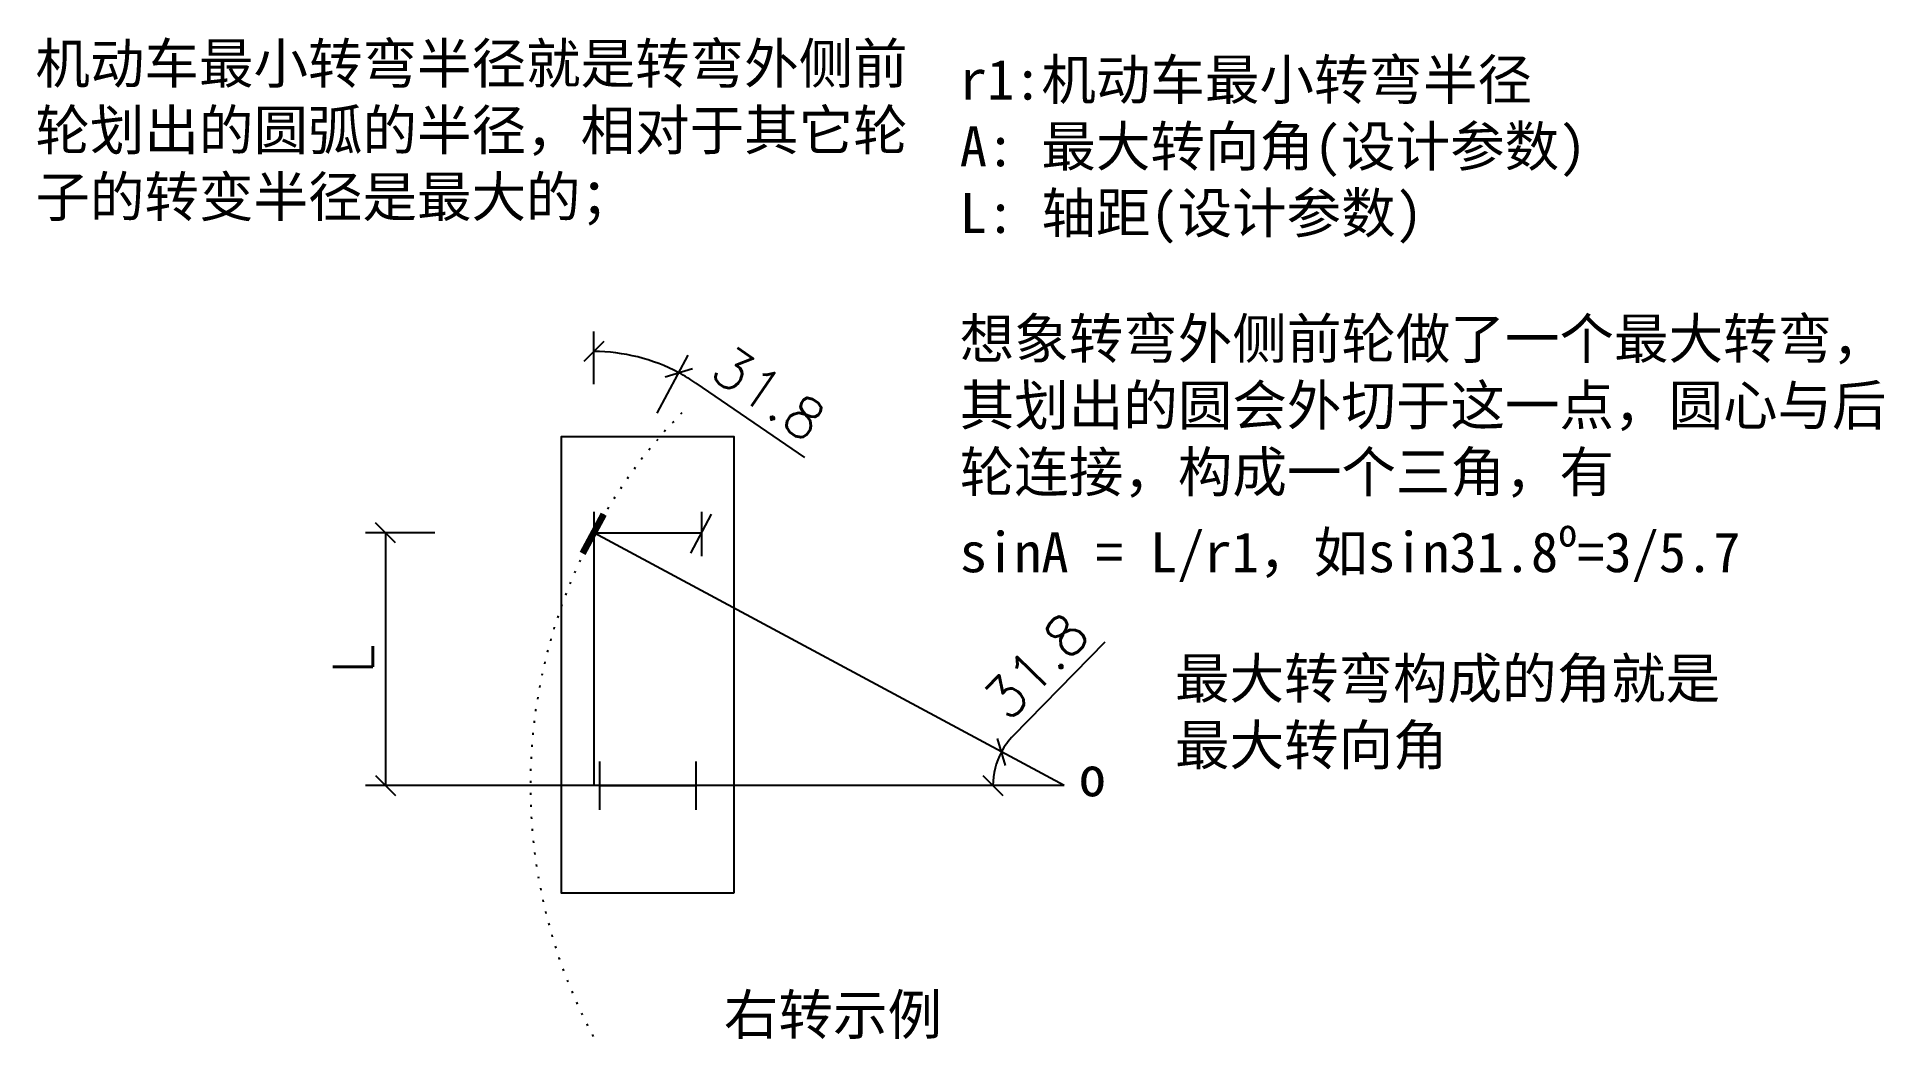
# Model space of a CAD drawing. Header units: millimetres. Extents: x -5075.7 to -4983.3, y 590 to 640.1.
import ezdxf

# ---------------------------------------------------------------- set-up
doc = ezdxf.new("R2010")
doc.units = ezdxf.units.MM
doc.header["$LTSCALE"] = 2
doc.linetypes.add('DOT', pattern=[0.25, 0, -0.25])
doc.layers.get('0').update_dxf_attribs({"color": 5})
doc.layers.add('frame', color=7, linetype='Continuous')
doc.styles.add('a18', font='', dxfattribs={"height": 16})
doc.styles.get("Standard").update_dxf_attribs({"font": 'txt', "bigfont": 'gbcbig.shx'})
doc.styles.get('a18').set_extended_font_data('SimSun')
doc.dimstyles.new('ISO-25', dxfattribs={"dimtxt": 2, "dimasz": 1, "dimexe": 1, "dimexo": 0.1, "dimtad": 1, "dimtxsty": 'Standard', "dimblk": 'OBLIQUE', "dimcen": -1, "dimadec": 0, "dimazin": 0, "dimtfac": 1, "dimtmove": 0, "dimatfit": 3, "dimldrblk": 'OBLIQUE', "dimfxl": 1, "dimarcsym": 0})

# ---------------------------------------------------------------- blocks, each defined once
blk = doc.blocks.new('_Oblique')
at = {"color": 0, "linetype": 'ByBlock', "lineweight": -2}
blk.add_line((-0.5, -0.5), (0.5, 0.5), dxfattribs=at)
blk = doc.blocks.new('*D8')
at = {"layer": 'Defpoints', "color": 0}
for p in [(-5055.677, 615.278), (-5058.245, 602.629), (-5055.692, 602.629)]:
    blk.add_point(p, dxfattribs=at)
at = {"layer": 'frame', "color": 0, "lineweight": -2}
for p, q in [((-5055.777, 615.278), (-5059.245, 615.278)), ((-5058.245, 615.278), (-5058.245, 602.629)), ((-5055.792, 602.629), (-5059.245, 602.629))]:
    blk.add_line(p, q, dxfattribs=at)
for p, rotation in [((-5058.245, 615.278), 90), ((-5058.245, 602.629), 270)]:
    blk.add_blockref('_Oblique', p, dxfattribs=dict(at, rotation=rotation))
at = {"layer": 'frame', "color": 0, "insert": (-5059.87, 608.953), "char_height": 2, "attachment_point": 5, "rotation": 90}
blk.add_mtext('L', dxfattribs=at)
blk = doc.blocks.new('*D10')
at = {"layer": 'Defpoints', "color": 0}
for p in [(-5047.81, 615.278), (-5027.795, 603.212), (-5040.807, 602.629), (-5024.281, 602.629), (-5024.281, 602.629)]:
    blk.add_point(p, dxfattribs=at)
at = {"layer": 'frame', "color": 0, "lineweight": -2}
blk.add_line((-5026.826, 605.121), (-5022.219, 609.824), dxfattribs=at)
for start, end in [(135.59716, 151.73713), (151.73713, 180)]:
    blk.add_arc((-5024.281, 602.629), 3.562, start, end, dxfattribs=at)
for p, rotation in [((-5027.418, 604.315), 61.73712733440092), ((-5027.843, 602.629), 270)]:
    blk.add_blockref('_Oblique', p, dxfattribs=dict(at, rotation=rotation))
at = {"layer": 'frame', "color": 0, "insert": (-5025.684, 608.609), "char_height": 2, "attachment_point": 5, "rotation": 45.59716}
blk.add_mtext('31.8', dxfattribs=at)
blk = doc.blocks.new('*D11')
at = {"layer": 'Defpoints', "color": 0}
for p in [(-5046.342, 624.216), (-5047.81, 622.612), (-5044.684, 621.159), (-5048.358, 614.249), (-5047.81, 602.629)]:
    blk.add_point(p, dxfattribs=at)
at = {"layer": 'frame', "color": 0, "lineweight": -2}
for p, q in [((-5047.81, 622.712), (-5047.81, 625.336)), ((-5044.638, 621.247), (-5043.089, 624.159)), ((-5042.703, 622.759), (-5037.266, 619.046))]:
    blk.add_line(p, q, dxfattribs=at)
for start, end in [(62, 90), (55.67026, 62)]:
    blk.add_arc((-5047.81, 615.28), 9.056, start, end, dxfattribs=at)
for p, rotation in [((-5047.81, 624.336), 180.0000000000032), ((-5043.559, 623.276), 332.0000000000007)]:
    blk.add_blockref('_Oblique', p, dxfattribs=dict(at, rotation=rotation))
at = {"layer": 'frame', "color": 0, "insert": (-5039.068, 622.244), "char_height": 2, "attachment_point": 5, "rotation": 325.67026}
blk.add_mtext('31.8', dxfattribs=at)

msp = doc.modelspace()

# ---------------------------------------------------------------- linework, layer by layer
at = {"layer": 'frame', "color": 1}
for p, q in [((-5047.32, 616.203), (-5048.358, 614.249)), ((-5041.937, 616.2), (-5042.975, 614.246))]:
    msp.add_line(p, q, dxfattribs=at)
at = {"layer": 'frame', "color": 1, "lineweight": 90}
msp.add_line((-5048.358, 614.249), (-5047.32, 616.203), dxfattribs=at)
at = {"layer": 'frame', "color": 5}
for p, q in [((-5047.81, 616.322), (-5047.81, 614.109)), ((-5047.81, 616.322), (-5047.81, 614.109)), ((-5042.427, 616.322), (-5042.427, 614.109)), ((-5042.427, 616.322), (-5042.427, 614.109)), ((-5042.427, 616.322), (-5042.427, 614.109)), ((-5047.81, 615.278), (-5042.427, 615.278)), ((-5047.81, 615.278), (-5042.427, 615.278)), ((-5047.81, 615.278), (-5042.427, 615.278)), ((-5047.533, 603.839), (-5047.533, 601.418)), ((-5042.704, 603.839), (-5042.704, 601.418)), ((-5042.301, 602.629), (-5047.81, 602.629)), ((-5047.533, 602.629), (-5042.704, 602.629))]:
    msp.add_line(p, q, dxfattribs=at)
at = {"layer": 'frame', "color": 0}
msp.add_line((-5024.281, 602.629), (-5047.81, 615.278), dxfattribs=at)
at = {"layer": 'frame', "color": 5, "linetype": 'DOT'}
msp.add_line((-5047.81, 615.278), (-5047.81, 602.629), dxfattribs=at)
at = {"layer": 'frame'}
for p, q in [((-5047.81, 615.215), (-5047.81, 602.629)), ((-5040.807, 602.629), (-5055.792, 602.629)), ((-5024.281, 602.629), (-5040.807, 602.629))]:
    msp.add_line(p, q, dxfattribs=at)
at = {"layer": 'frame', "color": 5}
msp.add_lwpolyline([(-5040.807, 597.246), (-5049.43, 597.246), (-5049.43, 620.091), (-5040.807, 620.091)], close=True, dxfattribs=at)
at = {"layer": 'frame', "linetype": 'DOT'}
msp.add_arc((-5024.307, 602.643), 26.684, 135.70969, 208.09208, dxfattribs=at)

# ---------------------------------------------------------------- texts
at = {"layer": 'frame', "char_height": 2, "attachment_point": 1, "style": 'a18'}
for s, insert, width in [('\\A1;{\\C0;机动车最小转弯半径就是转弯外侧前轮划出的圆弧的半径，相对于其它轮子的转变半径是最大的；}', (-5075.756, 639.745), 44.01224), ('\\A1;r1:机动车最小转弯半径{\\C5;\\PA: 最大转向角(设计参数)}\\PL: 轴距{\\C5;(设计参数)}', (-5029.501, 638.935), 44.01224), ('\\A1;想象转弯外侧前轮做了一个最大转弯，其划出的圆会外切于这一点，圆心与后轮连接，构成一个三角，有\\PsinA = L/r1，如sin31.8{\\H0.7x;\\So^ ;}=3/5.7', (-5029.501, 625.985), 48.66456), ('\\A1;{\\C5;最大转弯构成的角就是\\P最大转向角}', (-5018.733, 608.991), 48.66456), ('o', (-5023.547, 604.096), 2.8004), ('\\A1;', (-5029.501, 597.542), 27.92435), ('\\A1;{\\C5;右转示例}', (-5041.302, 592.176), 44.01224)]:
    msp.add_mtext(s, dxfattribs=dict(at, insert=insert, width=width))

# ---------------------------------------------------------------- dimensions: what is measured, and where the dimension line sits
at = {"layer": 'frame'}
for base, line1, line2, picture, middle in [((-5046.342, 624.216), ((-5047.81, 622.612), (-5047.81, 602.629)), ((-5044.684, 621.159), (-5048.358, 614.249)), '*D11', (-5039.068, 622.244)), ((-5027.795, 603.212), ((-5024.281, 602.629), (-5040.807, 602.629)), ((-5024.281, 602.629), (-5047.81, 615.278)), '*D10', (-5025.684, 608.609))]:
    dim = msp.add_angular_dim_2l(base=base, line1=line1, line2=line2, text='31.8', dimstyle='ISO-25', dxfattribs=at)
    dim.commit()
    dim.dimension.update_dxf_attribs({"geometry": picture, "text_midpoint": middle})
dim = msp.add_linear_dim(base=(-5058.245, 602.629), p1=(-5055.677, 615.278), p2=(-5055.692, 602.629), angle=90, text='L', dimstyle='ISO-25', dxfattribs=at)
dim.commit()
dim.dimension.update_dxf_attribs({"geometry": '*D8', "text_midpoint": (-5059.87, 608.953)})

doc.saveas('drawing.dxf')
